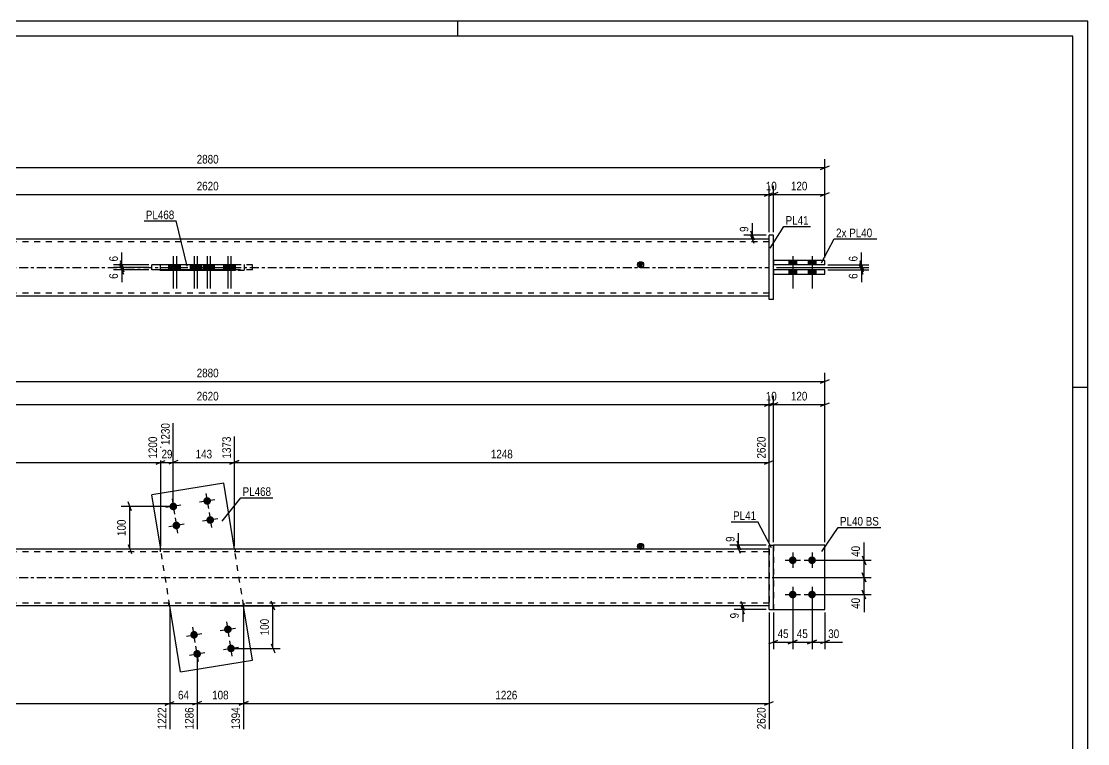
# Model space of a CAD drawing. Header units: millimetres. Extents: x 0 to 594, y 0 to 420.
# Drawn here: x 238.5 to 594, y 179.2 to 420 of the extents above; entities that cross this region are included whole.
import ezdxf

# ---------------------------------------------------------------- set-up
doc = ezdxf.new("R2010")
doc.units = ezdxf.units.MM
doc.linetypes.add('DXK_LINE_DOT2', pattern=[3.9198, 1.9599, -1.9599])
doc.linetypes.add('DXK_LINE_DOT3', pattern=[5.9187, 2.979, -0.9799, 0.9799, -0.9799])
doc.styles.add('Arial Narrow', font='ARIALN.TTF', dxfattribs={"height": 0.2})

# ---------------------------------------------------------------- blocks, each defined once
blk = doc.blocks.new('Unknown-582683118-1128')
at = {"color": 5, "linetype": 'Continuous'}
for p, q in [((594, 420), (0, 420)), ((384, 415), (384, 420)), ((594, 0), (594, 420)), ((589, 415), (5, 415)), ((589, 5), (589, 415)), ((594, 298), (589, 298))]:
    blk.add_line(p, q, dxfattribs=at)
blk = doc.blocks.new('Bolt-582683118-1978 - 1949')
at = {"linetype": 'Continuous'}
for points in [[(495.68, 241.66, -1), (495.68, 239.09, -1)], [(502.11, 241.66, -1), (502.11, 239.09, -1)], [(495.68, 230.23, -1), (495.68, 227.66, -1)], [(502.11, 230.23, -1), (502.11, 227.66, -1)]]:
    blk.add_hatch(color=1, dxfattribs=at).paths.add_polyline_path(points)
at = {"color": 1, "linetype": 'Continuous'}
for p, q in [((495.68, 242.95), (495.68, 237.8)), ((502.11, 242.95), (502.11, 237.8)), ((493.11, 240.38), (498.25, 240.38)), ((499.54, 240.38), (504.68, 240.38)), ((495.68, 231.52), (495.68, 226.38)), ((502.11, 231.52), (502.11, 226.38)), ((493.11, 228.95), (498.25, 228.95)), ((499.54, 228.95), (504.68, 228.95))]:
    blk.add_line(p, q, dxfattribs=at)
blk = doc.blocks.new('Part-582683118-1956 - 1949')
at = {"color": 7, "linetype": 'DXK_LINE_DOT2'}
for p, q in [((506.39, 245.38), (489.25, 245.38)), ((489.25, 245.38), (489.25, 223.95)), ((506.39, 223.95), (506.39, 245.38)), ((489.25, 223.95), (506.39, 223.95))]:
    blk.add_line(p, q, dxfattribs=at)
blk = doc.blocks.new('Part-582683118-1957 - 1949')
at = {"color": 2, "linetype": 'Continuous'}
for p, q in [((487.82, 223.95), (487.82, 245.38)), ((487.82, 245.38), (489.25, 245.38)), ((489.25, 223.95), (489.25, 245.38)), ((487.82, 223.95), (489.25, 223.95))]:
    blk.add_line(p, q, dxfattribs=at)
blk = doc.blocks.new('Part-582683118-1977 - 1949')
at = {"color": 2, "linetype": 'Continuous'}
for p, q in [((306.03, 266.11), (282.06, 262.23)), ((309.59, 244.09), (306.03, 266.11)), ((284.99, 244.09), (282.06, 262.23)), ((291.6, 203.22), (288.04, 225.23)), ((315.57, 207.09), (312.64, 225.23)), ((291.6, 203.22), (315.57, 207.09))]:
    blk.add_line(p, q, dxfattribs=at)
at = {"color": 7, "linetype": 'DXK_LINE_DOT2'}
for p, q in [((288.04, 225.23), (284.99, 244.09)), ((312.64, 225.23), (309.59, 244.09))]:
    blk.add_line(p, q, dxfattribs=at)
blk = doc.blocks.new('Bolt-582683118-1980 - 1949')
at = {"linetype": 'Continuous'}
for points in [[(290.47, 258.53, -1), (287.93, 258.12, -1)], [(301.75, 260.35, -1), (299.22, 259.94, -1)], [(291.5, 252.18, -1), (288.96, 251.77, -1)], [(302.78, 254, -1), (300.24, 253.59, -1)]]:
    blk.add_hatch(color=1, dxfattribs=at).paths.add_polyline_path(points)
at = {"color": 1, "linetype": 'Continuous'}
for p, q in [((288.79, 260.86), (289.61, 255.78)), ((303.02, 260.56), (297.95, 259.74)), ((300.08, 262.68), (300.9, 257.61)), ((291.74, 258.73), (286.66, 257.91)), ((301.1, 256.34), (301.92, 251.26)), ((292.77, 252.39), (287.69, 251.57)), ((289.82, 254.51), (290.64, 249.44)), ((304.05, 254.21), (298.97, 253.39))]:
    blk.add_line(p, q, dxfattribs=at)
blk = doc.blocks.new('Bolt-582683118-1981 - 1949')
at = {"linetype": 'Continuous'}
for points in [[(306.13, 217.14, -1), (308.67, 217.55, -1)], [(294.85, 215.32, -1), (297.39, 215.73, -1)], [(295.88, 208.97, -1), (298.42, 209.38, -1)], [(307.16, 210.8, -1), (309.7, 211.21, -1)]]:
    blk.add_hatch(color=1, dxfattribs=at).paths.add_polyline_path(points)
at = {"color": 1, "linetype": 'Continuous'}
for p, q in [((296.53, 212.99), (295.71, 218.06)), ((304.86, 216.94), (309.94, 217.76)), ((307.81, 214.81), (306.99, 219.89)), ((293.58, 215.11), (298.66, 215.93)), ((308.84, 208.46), (308.02, 213.54)), ((297.56, 206.64), (296.74, 211.72)), ((305.89, 210.59), (310.97, 211.41)), ((294.61, 208.77), (299.69, 209.59))]:
    blk.add_line(p, q, dxfattribs=at)
blk = doc.blocks.new('Part-582683118-1992 - 1949')
at = {"color": 2, "linetype": 'Continuous'}
for p, q in [((506.39, 245.38), (489.25, 245.38)), ((506.39, 223.95), (506.39, 245.38)), ((489.25, 223.95), (506.39, 223.95))]:
    blk.add_line(p, q, dxfattribs=at)
at = {"color": 7, "linetype": 'DXK_LINE_DOT2'}
blk.add_line((489.25, 245.38), (489.25, 223.95), dxfattribs=at)
blk = doc.blocks.new('Part-582683118-1997 - 1949')
at = {"linetype": 'Continuous'}
blk.add_hatch(color=2, dxfattribs=at).paths.add_polyline_path([(444.96, 244.09), (444.16, 245.49), (445.76, 245.49)])
at = {"color": 2, "linetype": 'Continuous'}
for p, q in [((444.96, 244.09), (444.16, 245.49)), ((444.16, 245.49), (445.76, 245.49)), ((445.76, 245.49), (444.96, 244.09)), ((487.82, 244.09), (113.5, 244.09)), ((487.82, 225.23), (113.5, 225.23))]:
    blk.add_line(p, q, dxfattribs=at)
at = {"color": 7, "linetype": 'DXK_LINE_DOT2'}
for p, q in [((487.82, 243.23), (113.5, 243.23)), ((284.85, 244.09), (284.85, 243.23)), ((309.87, 244.09), (309.87, 243.23)), ((487.82, 244.09), (487.82, 225.23)), ((487.82, 226.09), (113.5, 226.09)), ((287.76, 225.23), (287.76, 226.09)), ((312.78, 225.23), (312.78, 226.09))]:
    blk.add_line(p, q, dxfattribs=at)
at = {"color": 7, "linetype": 'DXK_LINE_DOT3'}
blk.add_line((113.5, 234.66), (487.82, 234.66), dxfattribs=at)
at = {"color": 2, "linetype": 'Continuous'}
blk.add_circle((444.96, 244.99), 1, dxfattribs=at)
blk = doc.blocks.new('Bolt-582683118-2431 - 2424')
at = {"linetype": 'Continuous'}
for points in [[(496.96, 340.26), (494.39, 340.26), (494.39, 338.83), (496.96, 338.83)], [(496.96, 340.26), (494.39, 340.26), (494.39, 338.83), (496.96, 338.83)], [(503.39, 340.26), (500.82, 340.26), (500.82, 338.83), (503.39, 338.83)], [(503.39, 340.26), (500.82, 340.26), (500.82, 338.83), (503.39, 338.83)], [(496.96, 337.12), (494.39, 337.12), (494.39, 335.69), (496.96, 335.69)], [(496.96, 337.12), (494.39, 337.12), (494.39, 335.69), (496.96, 335.69)], [(503.39, 337.12), (500.82, 337.12), (500.82, 335.69), (503.39, 335.69)], [(503.39, 337.12), (500.82, 337.12), (500.82, 335.69), (503.39, 335.69)]]:
    blk.add_hatch(color=1, dxfattribs=at).paths.add_polyline_path(points)
at = {"color": 1, "linetype": 'Continuous'}
for p, q in [((495.68, 341.69), (495.68, 330.97)), ((495.68, 341.69), (495.68, 330.97)), ((502.11, 341.69), (502.11, 330.97)), ((502.11, 341.69), (502.11, 330.97)), ((494.39, 340.26), (494.39, 338.83)), ((494.39, 340.26), (494.39, 338.83)), ((496.96, 340.26), (496.96, 338.83)), ((496.96, 340.26), (496.96, 338.83)), ((500.82, 340.26), (500.82, 338.83)), ((500.82, 340.26), (500.82, 338.83)), ((503.39, 340.26), (503.39, 338.83)), ((503.39, 340.26), (503.39, 338.83)), ((494.39, 337.12), (494.39, 335.69)), ((494.39, 337.12), (494.39, 335.69)), ((496.96, 337.12), (496.96, 335.69)), ((496.96, 337.12), (496.96, 335.69)), ((500.82, 337.12), (500.82, 335.69)), ((500.82, 337.12), (500.82, 335.69)), ((503.39, 337.12), (503.39, 335.69)), ((503.39, 337.12), (503.39, 335.69))]:
    blk.add_line(p, q, dxfattribs=at)
blk = doc.blocks.new('Part-582683118-2437 - 2424')
at = {"color": 2, "linetype": 'Continuous'}
for p, q in [((282.06, 337.12), (282.06, 338.83)), ((309.87, 338.83), (282.06, 338.83)), ((306.03, 337.12), (306.03, 338.83)), ((309.87, 337.12), (282.06, 337.12))]:
    blk.add_line(p, q, dxfattribs=at)
at = {"color": 7, "linetype": 'DXK_LINE_DOT2'}
for p, q in [((291.6, 337.12), (291.6, 338.83)), ((315.57, 338.83), (309.87, 338.83)), ((315.57, 337.12), (315.57, 338.83)), ((315.57, 337.12), (309.87, 337.12))]:
    blk.add_line(p, q, dxfattribs=at)
blk = doc.blocks.new('Part-582683118-2452 - 2424')
at = {"color": 2, "linetype": 'Continuous'}
for p, q in [((489.25, 340.26), (489.25, 338.83)), ((506.39, 340.26), (489.25, 340.26)), ((506.39, 338.83), (489.25, 338.83)), ((506.39, 338.83), (506.39, 340.26))]:
    blk.add_line(p, q, dxfattribs=at)
blk = doc.blocks.new('Part-582683118-2457 - 2424')
at = {"color": 2, "linetype": 'Continuous'}
for p, q in [((506.39, 337.12), (489.25, 337.12)), ((489.25, 337.12), (489.25, 335.69)), ((489.25, 335.69), (506.39, 335.69)), ((506.39, 335.69), (506.39, 337.12))]:
    blk.add_line(p, q, dxfattribs=at)
blk = doc.blocks.new('Part-582683118-2462 - 2424')
at = {"linetype": 'Continuous'}
blk.add_hatch(color=2, dxfattribs=at).paths.add_polyline_path([(444.96, 337.98), (444.16, 339.38), (445.76, 339.38)])
at = {"color": 2, "linetype": 'Continuous'}
for p, q in [((487.82, 347.4), (113.5, 347.4)), ((284.85, 338.98), (284.85, 338.83)), ((284.85, 338.98), (309.87, 338.98)), ((287.76, 338.83), (287.76, 338.98)), ((309.87, 338.98), (309.87, 336.98)), ((444.96, 337.98), (444.16, 339.38)), ((444.16, 339.38), (445.76, 339.38)), ((445.76, 339.38), (444.96, 337.98)), ((284.85, 336.98), (284.85, 337.12)), ((309.87, 336.98), (284.85, 336.98)), ((287.76, 336.98), (287.76, 337.12)), ((113.5, 328.55), (487.82, 328.55))]:
    blk.add_line(p, q, dxfattribs=at)
at = {"color": 7, "linetype": 'DXK_LINE_DOT2'}
for p, q in [((487.82, 346.55), (113.5, 346.55)), ((487.82, 328.55), (487.82, 347.4)), ((284.85, 338.83), (284.85, 336.98)), ((287.76, 338.83), (287.76, 338.98)), ((287.76, 337.12), (287.76, 338.83)), ((309.87, 338.98), (312.78, 338.98)), ((312.78, 338.98), (312.78, 336.98)), ((312.78, 336.98), (309.87, 336.98)), ((487.82, 329.4), (113.5, 329.4))]:
    blk.add_line(p, q, dxfattribs=at)
at = {"color": 7, "linetype": 'DXK_LINE_DOT3'}
blk.add_line((113.5, 337.98), (487.82, 337.98), dxfattribs=at)
at = {"color": 2, "linetype": 'Continuous'}
blk.add_circle((444.96, 338.88), 1, dxfattribs=at)
blk = doc.blocks.new('Bolt-582683118-2468 - 2424')
at = {"linetype": 'Continuous'}
for points in [[(290.49, 338.83), (287.92, 338.83), (287.92, 337.12), (290.49, 337.12)], [(291.51, 338.83), (288.94, 338.83), (288.94, 337.12), (291.51, 337.12)], [(301.77, 338.83), (299.2, 338.83), (299.2, 337.12), (301.77, 337.12)], [(302.8, 338.83), (300.23, 338.83), (300.23, 337.12), (302.8, 337.12)]]:
    blk.add_hatch(color=1, dxfattribs=at).paths.add_polyline_path(points)
at = {"color": 1, "linetype": 'Continuous'}
for p, q in [((289.2, 341.69), (289.2, 330.98)), ((290.23, 341.69), (290.23, 330.98)), ((300.49, 341.69), (300.49, 330.98)), ((301.51, 341.69), (301.51, 330.98)), ((287.92, 338.83), (287.92, 337.12)), ((288.94, 338.83), (288.94, 337.12)), ((290.49, 338.83), (290.49, 337.12)), ((291.51, 338.83), (291.51, 337.12)), ((299.2, 338.83), (299.2, 337.12)), ((300.23, 338.83), (300.23, 337.12)), ((301.77, 338.83), (301.77, 337.12)), ((302.8, 338.83), (302.8, 337.12))]:
    blk.add_line(p, q, dxfattribs=at)
blk = doc.blocks.new('Bolt-582683118-2469 - 2424')
at = {"linetype": 'Continuous'}
for points in [[(294.84, 337.12), (297.41, 337.12), (297.41, 338.83), (294.84, 338.83)], [(295.86, 337.12), (298.43, 337.12), (298.43, 338.83), (295.86, 338.83)], [(306.12, 337.12), (308.69, 337.12), (308.69, 338.83), (306.12, 338.83)], [(307.14, 337.12), (309.71, 337.12), (309.71, 338.83), (307.14, 338.83)]]:
    blk.add_hatch(color=1, dxfattribs=at).paths.add_polyline_path(points)
at = {"color": 1, "linetype": 'Continuous'}
for p, q in [((296.12, 341.69), (296.12, 330.98)), ((297.15, 341.69), (297.15, 330.98)), ((307.4, 341.69), (307.4, 330.98)), ((308.43, 341.69), (308.43, 330.98)), ((294.84, 338.83), (294.84, 337.12)), ((295.86, 338.83), (295.86, 337.12)), ((297.41, 338.83), (297.41, 337.12)), ((298.43, 338.83), (298.43, 337.12)), ((306.12, 338.83), (306.12, 337.12)), ((307.14, 338.83), (307.14, 337.12)), ((308.69, 338.83), (308.69, 337.12)), ((309.71, 338.83), (309.71, 337.12))]:
    blk.add_line(p, q, dxfattribs=at)
blk = doc.blocks.new('Part-582683118-2475 - 2424')
at = {"color": 2, "linetype": 'Continuous'}
for p, q in [((487.82, 327.26), (487.82, 348.69)), ((489.25, 348.69), (487.82, 348.69)), ((489.25, 327.26), (489.25, 348.69)), ((489.25, 327.26), (487.82, 327.26))]:
    blk.add_line(p, q, dxfattribs=at)
blk = doc.blocks.new('StraightDimension-582683118-2094 - 1949')
at = {"color": 7, "linetype": 'Continuous'}
for p, q in [((275.3, 256.82), (274.1, 259.82)), ((288.2, 258.32), (271.85, 258.32)), ((274.7, 244.09), (274.7, 258.32)), ((274.1, 245.59), (275.3, 242.59)), ((283.99, 244.09), (271.85, 244.09))]:
    blk.add_line(p, q, dxfattribs=at)
at = {"color": 0}
blk.add_wipeout([(273.95, 254.55), (269.75, 254.55), (269.75, 247.86), (273.95, 247.86)], dxfattribs=at)
at = {"color": 3, "style": 'Arial Narrow'}
blk.add_text('100', height=2.863, rotation=90.0002, dxfattribs=at).set_placement((273.35, 248.46))
blk = doc.blocks.new('StraightDimension-582683118-2144 - 1949')
at = {"color": 7, "linetype": 'Continuous'}
for p, q in [((301.66, 225.23), (324.79, 225.23)), ((322.99, 223.73), (321.79, 226.73)), ((322.39, 211), (322.39, 225.23)), ((309.43, 211), (324.79, 211)), ((321.79, 212.5), (322.99, 209.5))]:
    blk.add_line(p, q, dxfattribs=at)
at = {"color": 0}
blk.add_wipeout([(321.64, 221.46), (317.44, 221.46), (317.44, 214.77), (321.64, 214.77)], dxfattribs=at)
at = {"color": 3, "style": 'Arial Narrow'}
blk.add_text('100', height=2.863, rotation=90.0002, dxfattribs=at).set_placement((321.04, 215.37))
blk = doc.blocks.new('StraightDimension-582683118-2021 - 1949')
at = {"color": 7, "linetype": 'Continuous'}
for p, q in [((487.82, 246.38), (487.82, 295.14)), ((489.25, 246.38), (489.25, 295.14)), ((486.32, 291.69), (489.32, 292.89)), ((490.75, 292.89), (487.75, 291.69)), ((487.82, 292.29), (489.25, 292.29))]:
    blk.add_line(p, q, dxfattribs=at)
at = {"color": 0}
blk.add_wipeout([(490.96, 293.04), (490.96, 297.24), (486.11, 297.24), (486.11, 293.04)], dxfattribs=at)
at = {"color": 3, "style": 'Arial Narrow'}
blk.add_text('10', height=2.863, dxfattribs=at).set_placement((486.71, 293.64))
blk = doc.blocks.new('StraightDimension-582683118-2181 - 1949')
at = {"color": 7, "linetype": 'Continuous'}
for p, q in [((502.11, 227.95), (502.11, 210.71)), ((506.39, 222.95), (506.39, 210.71)), ((500.61, 212.51), (503.61, 213.71)), ((507.89, 213.71), (504.89, 212.51)), ((502.11, 213.11), (506.39, 213.11))]:
    blk.add_line(p, q, dxfattribs=at)
at = {"color": 0}
blk.add_wipeout([(511.77, 213.86), (511.77, 218.06), (506.92, 218.06), (506.92, 213.86)], dxfattribs=at)
at = {"color": 7, "linetype": 'Continuous'}
blk.add_line((506.39, 213.11), (512.3, 213.11), dxfattribs=at)
blk.add_line((506.39, 213.11), (512.3, 213.11), dxfattribs=at)
at = {"color": 3, "style": 'Arial Narrow'}
blk.add_text('30', height=2.863, dxfattribs=at).set_placement((507.52, 214.46))
blk = doc.blocks.new('StraightDimension-582683118-2130 - 1949')
at = {"color": 7, "linetype": 'Continuous'}
for p, q in [((518.84, 241.88), (520.04, 238.88)), ((503.11, 240.38), (521.84, 240.38)), ((519.44, 234.66), (519.44, 240.38)), ((488.82, 234.66), (521.84, 234.66)), ((520.04, 233.16), (518.84, 236.16))]:
    blk.add_line(p, q, dxfattribs=at)
at = {"color": 0}
blk.add_wipeout([(518.69, 245.76), (514.49, 245.76), (514.49, 240.9), (518.69, 240.9)], dxfattribs=at)
at = {"color": 7, "linetype": 'Continuous'}
blk.add_line((519.44, 240.38), (519.44, 246.28), dxfattribs=at)
blk.add_line((519.44, 240.38), (519.44, 246.28), dxfattribs=at)
at = {"color": 3, "style": 'Arial Narrow'}
blk.add_text('40', height=2.863, rotation=90.0002, dxfattribs=at).set_placement((518.09, 241.5))
blk = doc.blocks.new('StraightDimension-582683118-2325 - 1949')
at = {"color": 7, "linetype": 'Continuous'}
for p, q in [((284.99, 245.09), (284.99, 281.6)), ((113.5, 245.09), (113.5, 276.11)), ((115, 273.58), (112, 272.38)), ((113.5, 272.98), (284.99, 272.98)), ((283.49, 272.38), (286.49, 273.58))]:
    blk.add_line(p, q, dxfattribs=at)
at = {"color": 0, "linetype": 'Continuous'}
for points in [[(284.39, 282.2), (280.19, 282.2), (280.19, 273.68), (284.39, 273.68)], [(112.9, 276.71), (108.7, 276.71), (108.7, 273.68), (112.9, 273.68)]]:
    blk.add_wipeout(points, dxfattribs=at)
at = {"color": 0}
blk.add_wipeout([(203.5, 273.73), (203.5, 277.93), (194.99, 277.93), (194.99, 273.73)], dxfattribs=at)
at = {"color": 3, "linetype": 'Continuous', "style": 'Arial Narrow'}
for s, height, p in [('1200', 2.863, (283.79, 274.28)), ('0', 2.86, (112.3, 274.28))]:
    blk.add_text(s, height=height, rotation=90.0002, dxfattribs=at).set_placement(p)
at = {"color": 3, "style": 'Arial Narrow'}
blk.add_text('1200', height=2.863, dxfattribs=at).set_placement((195.59, 274.33))
blk = doc.blocks.new('StraightDimension-582683118-1999 - 1949')
at = {"color": 7, "linetype": 'Continuous'}
for p, q in [((489.25, 246.38), (489.25, 295.14)), ((506.39, 246.38), (506.39, 295.14)), ((490.75, 292.89), (487.75, 291.69)), ((489.25, 292.29), (506.39, 292.29)), ((504.89, 291.69), (507.89, 292.89))]:
    blk.add_line(p, q, dxfattribs=at)
at = {"color": 0}
blk.add_wipeout([(501.16, 293.04), (501.16, 297.24), (494.48, 297.24), (494.48, 293.04)], dxfattribs=at)
at = {"color": 3, "style": 'Arial Narrow'}
blk.add_text('120', height=2.863, dxfattribs=at).set_placement((495.08, 293.64))
blk = doc.blocks.new('StraightDimension-582683118-2038 - 1949')
at = {"color": 7, "linetype": 'Continuous'}
for p, q in [((487.82, 246.38), (487.82, 295.14)), ((113.5, 292.29), (487.82, 292.29)), ((486.32, 291.69), (489.32, 292.89))]:
    blk.add_line(p, q, dxfattribs=at)
at = {"color": 0}
blk.add_wipeout([(304.92, 293.04), (304.92, 297.24), (296.4, 297.24), (296.4, 293.04)], dxfattribs=at)
at = {"color": 3, "style": 'Arial Narrow'}
blk.add_text('2620', height=2.863, dxfattribs=at).set_placement((297, 293.64))
blk = doc.blocks.new('StraightDimension-582683118-2087 - 1949')
at = {"color": 7, "linetype": 'Continuous'}
for p, q in [((486.82, 245.38), (474.77, 245.38)), ((477.02, 246.88), (478.22, 243.88)), ((478.22, 242.59), (477.02, 245.59)), ((477.62, 244.09), (477.62, 245.38)), ((486.82, 244.09), (474.77, 244.09))]:
    blk.add_line(p, q, dxfattribs=at)
at = {"color": 0}
blk.add_wipeout([(476.87, 248.93), (472.67, 248.93), (472.67, 245.9), (476.87, 245.9)], dxfattribs=at)
at = {"color": 7, "linetype": 'Continuous'}
blk.add_line((477.62, 245.38), (477.62, 249.45), dxfattribs=at)
blk.add_line((477.62, 245.38), (477.62, 249.45), dxfattribs=at)
at = {"color": 3, "style": 'Arial Narrow'}
blk.add_text('9', height=2.86, rotation=90.0002, dxfattribs=at).set_placement((476.27, 246.5))
blk = doc.blocks.new('StraightDimension-582683118-2115 - 1949')
at = {"color": 7, "linetype": 'Continuous'}
for p, q in [((488.82, 234.66), (521.84, 234.66)), ((518.84, 236.16), (520.04, 233.16)), ((519.44, 228.95), (519.44, 234.66)), ((503.11, 228.95), (521.84, 228.95)), ((520.04, 227.45), (518.84, 230.45))]:
    blk.add_line(p, q, dxfattribs=at)
at = {"color": 0}
blk.add_wipeout([(518.69, 228.42), (514.49, 228.42), (514.49, 223.57), (518.69, 223.57)], dxfattribs=at)
at = {"color": 7, "linetype": 'Continuous'}
blk.add_line((519.44, 228.95), (519.44, 223.04), dxfattribs=at)
blk.add_line((519.44, 228.95), (519.44, 223.04), dxfattribs=at)
at = {"color": 3, "style": 'Arial Narrow'}
blk.add_text('40', height=2.863, rotation=90.0002, dxfattribs=at).set_placement((518.09, 224.17))
blk = doc.blocks.new('StraightDimension-582683118-2283 - 1949')
at = {"color": 7, "linetype": 'Continuous'}
for p, q in [((288.04, 224.23), (288.04, 184.04)), ((113.5, 222.95), (113.5, 189.53)), ((115, 193.26), (112, 192.06)), ((113.5, 192.66), (288.04, 192.66)), ((286.54, 192.06), (289.54, 193.26))]:
    blk.add_line(p, q, dxfattribs=at)
at = {"color": 0}
blk.add_wipeout([(205.03, 193.41), (205.03, 197.61), (196.51, 197.61), (196.51, 193.41)], dxfattribs=at)
at = {"color": 0, "linetype": 'Continuous'}
for points in [[(112.9, 191.96), (108.7, 191.96), (108.7, 188.93), (112.9, 188.93)], [(287.44, 191.96), (283.24, 191.96), (283.24, 183.44), (287.44, 183.44)]]:
    blk.add_wipeout(points, dxfattribs=at)
at = {"color": 3, "style": 'Arial Narrow'}
blk.add_text('1222', height=2.863, dxfattribs=at).set_placement((197.11, 194.01))
at = {"color": 3, "linetype": 'Continuous', "style": 'Arial Narrow'}
for s, height, p in [('0', 2.86, (112.3, 189.53)), ('1222', 2.863, (286.84, 184.04))]:
    blk.add_text(s, height=height, rotation=90.0002, dxfattribs=at).set_placement(p)
blk = doc.blocks.new('StraightDimension-582683118-2155 - 1949')
at = {"color": 7, "linetype": 'Continuous'}
for p, q in [((495.68, 227.95), (495.68, 210.71)), ((489.25, 222.95), (489.25, 210.71)), ((487.75, 212.51), (490.75, 213.71)), ((497.18, 213.71), (494.18, 212.51)), ((489.25, 213.11), (495.68, 213.11))]:
    blk.add_line(p, q, dxfattribs=at)
at = {"color": 0}
blk.add_wipeout([(494.89, 213.86), (494.89, 218.06), (490.04, 218.06), (490.04, 213.86)], dxfattribs=at)
at = {"color": 3, "style": 'Arial Narrow'}
blk.add_text('45', height=2.863, dxfattribs=at).set_placement((490.64, 214.46))
blk = doc.blocks.new('StraightDimension-582683118-2171 - 1949')
at = {"color": 7, "linetype": 'Continuous'}
for p, q in [((495.68, 227.95), (495.68, 210.71)), ((502.11, 227.95), (502.11, 210.71)), ((494.18, 212.51), (497.18, 213.71)), ((503.61, 213.71), (500.61, 212.51)), ((495.68, 213.11), (502.11, 213.11))]:
    blk.add_line(p, q, dxfattribs=at)
at = {"color": 0}
blk.add_wipeout([(501.32, 213.86), (501.32, 218.06), (496.46, 218.06), (496.46, 213.86)], dxfattribs=at)
at = {"color": 3, "style": 'Arial Narrow'}
blk.add_text('45', height=2.863, dxfattribs=at).set_placement((497.06, 214.46))
blk = doc.blocks.new('StraightDimension-582683118-2259 - 1949')
at = {"color": 7, "linetype": 'Continuous'}
for p, q in [((312.64, 224.23), (312.64, 184.04)), ((297.15, 208.18), (297.15, 184.04)), ((298.65, 193.26), (295.65, 192.06)), ((297.15, 192.66), (312.64, 192.66)), ((311.14, 192.06), (314.14, 193.26))]:
    blk.add_line(p, q, dxfattribs=at)
at = {"color": 0}
blk.add_wipeout([(308.24, 193.41), (308.24, 197.61), (301.55, 197.61), (301.55, 193.41)], dxfattribs=at)
at = {"color": 3, "style": 'Arial Narrow'}
blk.add_text('108', height=2.863, dxfattribs=at).set_placement((302.15, 194.01))
at = {"color": 0, "linetype": 'Continuous'}
blk.add_wipeout([(312.04, 191.96), (307.84, 191.96), (307.84, 183.44), (312.04, 183.44)], dxfattribs=at)
at = {"color": 3, "linetype": 'Continuous', "style": 'Arial Narrow'}
blk.add_text('1394', height=2.863, rotation=90.0002, dxfattribs=at).set_placement((311.44, 184.04))
blk = doc.blocks.new('StraightDimension-582683118-2195 - 1949')
at = {"color": 7, "linetype": 'Continuous'}
for p, q in [((486.82, 225.23), (476.17, 225.23)), ((486.82, 223.95), (476.17, 223.95)), ((478.42, 226.73), (479.62, 223.73)), ((479.62, 222.45), (478.42, 225.45)), ((479.02, 223.95), (479.02, 225.23))]:
    blk.add_line(p, q, dxfattribs=at)
at = {"color": 0}
blk.add_wipeout([(478.27, 223.42), (474.07, 223.42), (474.07, 220.39), (478.27, 220.39)], dxfattribs=at)
at = {"color": 7, "linetype": 'Continuous'}
blk.add_line((479.02, 223.95), (479.02, 219.87), dxfattribs=at)
blk.add_line((479.02, 223.95), (479.02, 219.87), dxfattribs=at)
at = {"color": 3, "style": 'Arial Narrow'}
blk.add_text('9', height=2.86, rotation=90.0002, dxfattribs=at).set_placement((477.67, 220.99))
blk = doc.blocks.new('StraightDimension-582683118-2249 - 1949')
at = {"color": 7, "linetype": 'Continuous'}
for p, q in [((312.64, 224.23), (312.64, 184.04)), ((487.82, 222.95), (487.82, 184.04)), ((314.14, 193.26), (311.14, 192.06)), ((312.64, 192.66), (487.82, 192.66)), ((486.32, 192.06), (489.32, 193.26))]:
    blk.add_line(p, q, dxfattribs=at)
at = {"color": 0}
blk.add_wipeout([(404.49, 193.41), (404.49, 197.61), (395.97, 197.61), (395.97, 193.41)], dxfattribs=at)
at = {"color": 0, "linetype": 'Continuous'}
blk.add_wipeout([(487.22, 191.96), (483.02, 191.96), (483.02, 183.44), (487.22, 183.44)], dxfattribs=at)
at = {"color": 3, "style": 'Arial Narrow'}
blk.add_text('1226', height=2.863, dxfattribs=at).set_placement((396.57, 194.01))
at = {"color": 3, "linetype": 'Continuous', "style": 'Arial Narrow'}
blk.add_text('2620', height=2.863, rotation=90.0002, dxfattribs=at).set_placement((486.62, 184.04))
blk = doc.blocks.new('StraightDimension-582683118-2271 - 1949')
at = {"color": 7, "linetype": 'Continuous'}
for p, q in [((288.04, 224.23), (288.04, 184.04)), ((297.15, 208.18), (297.15, 184.04)), ((286.54, 192.06), (289.54, 193.26)), ((288.04, 192.66), (297.15, 192.66)), ((298.65, 193.26), (295.65, 192.06))]:
    blk.add_line(p, q, dxfattribs=at)
at = {"color": 0}
blk.add_wipeout([(295.02, 193.41), (295.02, 197.61), (290.17, 197.61), (290.17, 193.41)], dxfattribs=at)
at = {"color": 3, "style": 'Arial Narrow'}
blk.add_text('64', height=2.863, dxfattribs=at).set_placement((290.77, 194.01))
at = {"color": 0, "linetype": 'Continuous'}
blk.add_wipeout([(296.55, 191.96), (292.35, 191.96), (292.35, 183.44), (296.55, 183.44)], dxfattribs=at)
at = {"color": 3, "linetype": 'Continuous', "style": 'Arial Narrow'}
blk.add_text('1286', height=2.863, rotation=90.0002, dxfattribs=at).set_placement((295.95, 184.04))
blk = doc.blocks.new('StraightDimension-582683118-2339 - 1949')
at = {"color": 7, "linetype": 'Continuous'}
for p, q in [((289.2, 259.32), (289.2, 286.1)), ((284.99, 245.09), (284.99, 281.6)), ((283.49, 272.38), (286.49, 273.58)), ((284.99, 272.98), (289.2, 272.98)), ((290.7, 273.58), (287.7, 272.38))]:
    blk.add_line(p, q, dxfattribs=at)
at = {"color": 0}
blk.add_wipeout([(289.53, 273.73), (289.53, 277.93), (284.67, 277.93), (284.67, 273.73)], dxfattribs=at)
at = {"color": 0, "linetype": 'Continuous'}
blk.add_wipeout([(288.6, 286.7), (284.4, 286.7), (284.4, 278.18), (288.6, 278.18)], dxfattribs=at)
at = {"color": 3, "linetype": 'Continuous', "style": 'Arial Narrow'}
blk.add_text('1230', height=2.863, rotation=90.0002, dxfattribs=at).set_placement((288, 278.78))
at = {"color": 3, "style": 'Arial Narrow'}
blk.add_text('29', height=2.863, dxfattribs=at).set_placement((285.27, 274.33))
blk = doc.blocks.new('StraightDimension-582683118-2353 - 1949')
at = {"color": 7, "linetype": 'Continuous'}
for p, q in [((289.2, 259.32), (289.2, 286.1)), ((309.59, 245.09), (309.59, 281.6)), ((290.7, 273.58), (287.7, 272.38)), ((289.2, 272.98), (309.59, 272.98)), ((308.09, 272.38), (311.09, 273.58))]:
    blk.add_line(p, q, dxfattribs=at)
at = {"color": 0, "linetype": 'Continuous'}
blk.add_wipeout([(308.99, 282.2), (304.79, 282.2), (304.79, 273.68), (308.99, 273.68)], dxfattribs=at)
at = {"color": 0}
blk.add_wipeout([(302.74, 273.73), (302.74, 277.93), (296.06, 277.93), (296.06, 273.73)], dxfattribs=at)
at = {"color": 3, "linetype": 'Continuous', "style": 'Arial Narrow'}
blk.add_text('1373', height=2.863, rotation=90.0002, dxfattribs=at).set_placement((308.39, 274.28))
at = {"color": 3, "style": 'Arial Narrow'}
blk.add_text('143', height=2.863, dxfattribs=at).set_placement((296.66, 274.33))
blk = doc.blocks.new('StraightDimension-582683118-2367 - 1949')
at = {"color": 7, "linetype": 'Continuous'}
for p, q in [((309.59, 245.09), (309.59, 281.6)), ((487.82, 246.38), (487.82, 281.6)), ((311.09, 273.58), (308.09, 272.38)), ((309.59, 272.98), (487.82, 272.98)), ((486.32, 272.38), (489.32, 273.58))]:
    blk.add_line(p, q, dxfattribs=at)
at = {"color": 0, "linetype": 'Continuous'}
blk.add_wipeout([(487.22, 282.2), (483.02, 282.2), (483.02, 273.68), (487.22, 273.68)], dxfattribs=at)
at = {"color": 0}
blk.add_wipeout([(402.96, 273.73), (402.96, 277.93), (394.45, 277.93), (394.45, 273.73)], dxfattribs=at)
at = {"color": 3, "linetype": 'Continuous', "style": 'Arial Narrow'}
blk.add_text('2620', height=2.863, rotation=90.0002, dxfattribs=at).set_placement((486.62, 274.28))
at = {"color": 3, "style": 'Arial Narrow'}
blk.add_text('1248', height=2.863, dxfattribs=at).set_placement((395.05, 274.33))
blk = doc.blocks.new('StraightDimension-582683118-2380 - 1949')
at = {"color": 7, "linetype": 'Continuous'}
for p, q in [((506.39, 246.38), (506.39, 302.86)), ((94.93, 300.01), (506.39, 300.01)), ((504.89, 299.41), (507.89, 300.61))]:
    blk.add_line(p, q, dxfattribs=at)
at = {"color": 0}
blk.add_wipeout([(304.92, 300.76), (304.92, 304.96), (296.4, 304.96), (296.4, 300.76)], dxfattribs=at)
at = {"color": 3, "style": 'Arial Narrow'}
blk.add_text('2880', height=2.863, dxfattribs=at).set_placement((297, 301.36))
blk = doc.blocks.new('StraightDimension-582683118-2502 - 2424')
at = {"color": 7, "linetype": 'Continuous'}
for p, q in [((490.25, 337.97), (521, 337.97)), ((518, 339.47), (519.2, 336.47)), ((519.2, 335.62), (518, 338.62)), ((518.6, 337.12), (518.6, 337.97)), ((507.39, 337.12), (521, 337.12))]:
    blk.add_line(p, q, dxfattribs=at)
at = {"color": 0}
blk.add_wipeout([(517.85, 336.59), (513.65, 336.59), (513.65, 333.56), (517.85, 333.56)], dxfattribs=at)
at = {"color": 7, "linetype": 'Continuous'}
blk.add_line((518.6, 337.12), (518.6, 333.04), dxfattribs=at)
blk.add_line((518.6, 337.12), (518.6, 333.04), dxfattribs=at)
at = {"color": 3, "style": 'Arial Narrow'}
blk.add_text('6', height=2.86, rotation=90.0002, dxfattribs=at).set_placement((517.25, 334.16))
blk = doc.blocks.new('StraightDimension-582683118-3691 - 2424')
at = {"color": 7, "linetype": 'Continuous'}
for p, q in [((281.06, 338.83), (269.21, 338.83)), ((281.06, 337.98), (269.21, 337.98)), ((271.46, 340.33), (272.66, 337.33)), ((272.66, 336.48), (271.46, 339.48)), ((272.06, 337.98), (272.06, 338.83))]:
    blk.add_line(p, q, dxfattribs=at)
at = {"color": 0}
blk.add_wipeout([(271.31, 342.39), (267.11, 342.39), (267.11, 339.36), (271.31, 339.36)], dxfattribs=at)
at = {"color": 7, "linetype": 'Continuous'}
blk.add_line((272.06, 338.83), (272.06, 342.91), dxfattribs=at)
blk.add_line((272.06, 338.83), (272.06, 342.91), dxfattribs=at)
at = {"color": 3, "style": 'Arial Narrow'}
blk.add_text('6', height=2.86, rotation=90.0002, dxfattribs=at).set_placement((270.71, 339.96))
blk = doc.blocks.new('StraightDimension-582683118-2533 - 2424')
at = {"color": 7, "linetype": 'Continuous'}
for p, q in [((486.32, 361.71), (489.32, 362.91)), ((490.75, 362.91), (487.75, 361.71)), ((487.82, 349.69), (487.82, 365.16)), ((489.25, 349.69), (489.25, 365.16)), ((487.82, 362.31), (489.25, 362.31))]:
    blk.add_line(p, q, dxfattribs=at)
at = {"color": 0}
blk.add_wipeout([(490.96, 363.06), (490.96, 367.26), (486.11, 367.26), (486.11, 363.06)], dxfattribs=at)
at = {"color": 3, "style": 'Arial Narrow'}
blk.add_text('10', height=2.863, dxfattribs=at).set_placement((486.71, 363.66))
blk = doc.blocks.new('StraightDimension-582683118-2493 - 2424')
at = {"color": 7, "linetype": 'Continuous'}
for p, q in [((490.25, 337.97), (521, 337.97)), ((507.39, 338.83), (521, 338.83)), ((518, 340.33), (519.2, 337.33)), ((519.2, 336.47), (518, 339.47)), ((518.6, 337.97), (518.6, 338.83))]:
    blk.add_line(p, q, dxfattribs=at)
at = {"color": 0}
blk.add_wipeout([(517.85, 342.38), (513.65, 342.38), (513.65, 339.36), (517.85, 339.36)], dxfattribs=at)
at = {"color": 7, "linetype": 'Continuous'}
blk.add_line((518.6, 338.83), (518.6, 342.91), dxfattribs=at)
blk.add_line((518.6, 338.83), (518.6, 342.91), dxfattribs=at)
at = {"color": 3, "style": 'Arial Narrow'}
blk.add_text('6', height=2.86, rotation=90.0002, dxfattribs=at).set_placement((517.25, 339.96))
blk = doc.blocks.new('StraightDimension-582683118-2512 - 2424')
at = {"color": 7, "linetype": 'Continuous'}
for p, q in [((486.82, 348.69), (479.39, 348.69)), ((481.64, 350.19), (482.84, 347.19)), ((482.84, 345.9), (481.64, 348.9)), ((482.24, 347.4), (482.24, 348.69)), ((486.82, 347.4), (479.39, 347.4))]:
    blk.add_line(p, q, dxfattribs=at)
at = {"color": 0}
blk.add_wipeout([(481.49, 352.24), (477.29, 352.24), (477.29, 349.21), (481.49, 349.21)], dxfattribs=at)
at = {"color": 7, "linetype": 'Continuous'}
blk.add_line((482.24, 348.69), (482.24, 352.77), dxfattribs=at)
blk.add_line((482.24, 348.69), (482.24, 352.77), dxfattribs=at)
at = {"color": 3, "style": 'Arial Narrow'}
blk.add_text('9', height=2.86, rotation=90.0002, dxfattribs=at).set_placement((480.89, 349.81))
blk = doc.blocks.new('StraightDimension-582683118-2523 - 2424')
at = {"color": 7, "linetype": 'Continuous'}
for p, q in [((490.75, 362.91), (487.75, 361.71)), ((489.25, 349.69), (489.25, 365.16)), ((504.89, 361.71), (507.89, 362.91)), ((506.39, 341.26), (506.39, 365.16)), ((489.25, 362.31), (506.39, 362.31))]:
    blk.add_line(p, q, dxfattribs=at)
at = {"color": 0}
blk.add_wipeout([(501.16, 363.06), (501.16, 367.26), (494.48, 367.26), (494.48, 363.06)], dxfattribs=at)
at = {"color": 3, "style": 'Arial Narrow'}
blk.add_text('120', height=2.863, dxfattribs=at).set_placement((495.08, 363.66))
blk = doc.blocks.new('StraightDimension-582683118-2543 - 2424')
at = {"color": 7, "linetype": 'Continuous'}
for p, q in [((486.32, 361.71), (489.32, 362.91)), ((487.82, 349.69), (487.82, 365.16)), ((113.5, 362.31), (487.82, 362.31))]:
    blk.add_line(p, q, dxfattribs=at)
at = {"color": 0}
blk.add_wipeout([(304.92, 363.06), (304.92, 367.26), (296.4, 367.26), (296.4, 363.06)], dxfattribs=at)
at = {"color": 3, "style": 'Arial Narrow'}
blk.add_text('2620', height=2.863, dxfattribs=at).set_placement((297, 363.66))
blk = doc.blocks.new('StraightDimension-582683118-2574 - 2424')
at = {"color": 7, "linetype": 'Continuous'}
for p, q in [((506.39, 341.26), (506.39, 374.11)), ((94.93, 371.26), (506.39, 371.26)), ((504.89, 370.66), (507.89, 371.86))]:
    blk.add_line(p, q, dxfattribs=at)
at = {"color": 0}
blk.add_wipeout([(304.92, 372.01), (304.92, 376.21), (296.4, 376.21), (296.4, 372.01)], dxfattribs=at)
at = {"color": 3, "style": 'Arial Narrow'}
blk.add_text('2880', height=2.863, dxfattribs=at).set_placement((297, 372.61))
blk = doc.blocks.new('StraightDimension-582683118-3692 - 2424')
at = {"color": 7, "linetype": 'Continuous'}
for p, q in [((281.06, 337.98), (269.21, 337.98)), ((271.46, 339.48), (272.66, 336.48)), ((272.66, 335.62), (271.46, 338.62)), ((272.06, 337.12), (272.06, 337.98)), ((281.06, 337.12), (269.21, 337.12))]:
    blk.add_line(p, q, dxfattribs=at)
at = {"color": 0}
blk.add_wipeout([(271.31, 336.59), (267.11, 336.59), (267.11, 333.57), (271.31, 333.57)], dxfattribs=at)
at = {"color": 7, "linetype": 'Continuous'}
blk.add_line((272.06, 337.12), (272.06, 333.04), dxfattribs=at)
blk.add_line((272.06, 337.12), (272.06, 333.04), dxfattribs=at)
at = {"color": 3, "style": 'Arial Narrow'}
blk.add_text('6', height=2.86, rotation=90.0002, dxfattribs=at).set_placement((270.71, 334.17))
blk = doc.blocks.new('MarkSet-582683118-2415 - 1949')
at = {"color": 0}
blk.add_wipeout([(519.12, 251.94), (519.12, 254.94), (511.44, 254.94), (511.44, 251.94)], dxfattribs=at)
blk.add_wipeout([(519.12, 251.94), (519.12, 254.94), (511.44, 254.94), (511.44, 251.94)], dxfattribs=at)
at = {"color": 30, "linetype": 'Continuous'}
blk.add_line((505.39, 243.32), (510.84, 251.34), dxfattribs=at)
at = {"color": 0}
blk.add_wipeout([(524.4, 251.94), (524.4, 254.94), (520.02, 254.94), (520.02, 251.94)], dxfattribs=at)
blk.add_wipeout([(524.4, 251.94), (524.4, 254.94), (520.02, 254.94), (520.02, 251.94)], dxfattribs=at)
at = {"color": 30, "linetype": 'Continuous'}
blk.add_line((510.84, 251.34), (525, 251.34), dxfattribs=at)
at = {"color": 3, "style": 'Arial Narrow'}
for s, p in [('PL40', (511.44, 251.94)), ('BS', (520.02, 251.94))]:
    blk.add_text(s, height=2.863, dxfattribs=at).set_placement(p)
blk = doc.blocks.new('Mark-582683118-1973 - 1949')
at = {"color": 0}
blk.add_wipeout([(321.8, 261.83), (321.8, 264.83), (312.29, 264.83), (312.29, 261.83)], dxfattribs=at)
blk.add_wipeout([(321.8, 261.83), (321.8, 264.83), (312.29, 264.83), (312.29, 261.83)], dxfattribs=at)
at = {"color": 30, "linetype": 'Continuous'}
for p, q in [((305.54, 253.35), (311.69, 261.23)), ((311.69, 261.23), (322.4, 261.23))]:
    blk.add_line(p, q, dxfattribs=at)
at = {"color": 3, "style": 'Arial Narrow'}
blk.add_text('PL468', height=2.863, dxfattribs=at).set_placement((312.29, 261.83))
blk = doc.blocks.new('Mark-582683118-3711 - 1949')
at = {"color": 0}
blk.add_wipeout([(483.48, 253.81), (483.48, 256.81), (475.8, 256.81), (475.8, 253.81)], dxfattribs=at)
blk.add_wipeout([(483.48, 253.81), (483.48, 256.81), (475.8, 256.81), (475.8, 253.81)], dxfattribs=at)
at = {"color": 30, "linetype": 'Continuous'}
for p in [(475.2, 253.21), (488.6, 244.47)]:
    blk.add_line(p, (484.08, 253.21), dxfattribs=at)
at = {"color": 3, "style": 'Arial Narrow'}
blk.add_text('PL41', height=2.863, dxfattribs=at).set_placement((475.8, 253.81))
blk = doc.blocks.new('Mark-582683118-2433 - 2424')
at = {"color": 0}
blk.add_wipeout([(289.53, 354.06), (289.53, 357.06), (280.03, 357.06), (280.03, 354.06)], dxfattribs=at)
blk.add_wipeout([(289.53, 354.06), (289.53, 357.06), (280.03, 357.06), (280.03, 354.06)], dxfattribs=at)
at = {"color": 30, "linetype": 'Continuous'}
for p in [(279.43, 353.46), (293.83, 338.36)]:
    blk.add_line(p, (290.13, 353.46), dxfattribs=at)
at = {"color": 3, "style": 'Arial Narrow'}
blk.add_text('PL468', height=2.863, dxfattribs=at).set_placement((280.03, 354.06))
blk = doc.blocks.new('Mark-582683118-2471 - 2424')
at = {"color": 0}
blk.add_wipeout([(500.98, 352.21), (500.98, 355.21), (493.3, 355.21), (493.3, 352.21)], dxfattribs=at)
blk.add_wipeout([(500.98, 352.21), (500.98, 355.21), (493.3, 355.21), (493.3, 352.21)], dxfattribs=at)
at = {"color": 30, "linetype": 'Continuous'}
for p, q in [((488.15, 344.37), (492.7, 351.61)), ((492.7, 351.61), (501.58, 351.61))]:
    blk.add_line(p, q, dxfattribs=at)
at = {"color": 3, "style": 'Arial Narrow'}
blk.add_text('PL41', height=2.863, dxfattribs=at).set_placement((493.3, 352.21))
blk = doc.blocks.new('MarkSet-582683118-2665 - 2424')
at = {"color": 0}
blk.add_wipeout([(513.61, 348.06), (513.61, 351.06), (510.13, 351.06), (510.13, 348.06)], dxfattribs=at)
blk.add_wipeout([(513.61, 348.06), (513.61, 351.06), (510.13, 351.06), (510.13, 348.06)], dxfattribs=at)
at = {"color": 30, "linetype": 'Continuous'}
blk.add_line((505.27, 339.48), (509.53, 347.46), dxfattribs=at)
at = {"color": 0}
blk.add_wipeout([(522.18, 348.06), (522.18, 351.06), (514.51, 351.06), (514.51, 348.06)], dxfattribs=at)
blk.add_wipeout([(522.18, 348.06), (522.18, 351.06), (514.51, 351.06), (514.51, 348.06)], dxfattribs=at)
at = {"color": 30, "linetype": 'Continuous'}
blk.add_line((509.53, 347.46), (523.68, 347.46), dxfattribs=at)
at = {"color": 3, "style": 'Arial Narrow'}
for s, p in [('2x', (510.13, 348.06)), ('PL40', (514.51, 348.06))]:
    blk.add_text(s, height=2.863, dxfattribs=at).set_placement(p)

msp = doc.modelspace()

# ---------------------------------------------------------------- block references
for name in ['Unknown-582683118-1128', 'Part-582683118-2475 - 2424', 'Part-582683118-2462 - 2424', 'Bolt-582683118-2468 - 2424', 'Bolt-582683118-2469 - 2424', 'Bolt-582683118-2431 - 2424', 'Part-582683118-2437 - 2424', 'Part-582683118-2452 - 2424', 'Part-582683118-2457 - 2424', 'Part-582683118-1977 - 1949', 'Bolt-582683118-1980 - 1949', 'Part-582683118-1997 - 1949', 'Part-582683118-1957 - 1949', 'Part-582683118-1956 - 1949', 'Part-582683118-1992 - 1949', 'Bolt-582683118-1978 - 1949', 'Bolt-582683118-1981 - 1949']:
    msp.add_blockref(name, (0, 0))

# ---------------------------------------------------------------- next in the draw order: block references
for name in ['StraightDimension-582683118-2533 - 2424', 'StraightDimension-582683118-3691 - 2424', 'StraightDimension-582683118-2502 - 2424', 'StraightDimension-582683118-2021 - 1949', 'StraightDimension-582683118-2094 - 1949', 'StraightDimension-582683118-2181 - 1949', 'StraightDimension-582683118-2283 - 1949', 'StraightDimension-582683118-2144 - 1949']:
    msp.add_blockref(name, (0, 0))

# ---------------------------------------------------------------- next in the draw order: block references
for name in ['StraightDimension-582683118-2512 - 2424', 'StraightDimension-582683118-2493 - 2424', 'StraightDimension-582683118-3692 - 2424', 'StraightDimension-582683118-2325 - 1949', 'StraightDimension-582683118-2130 - 1949', 'StraightDimension-582683118-2259 - 1949']:
    msp.add_blockref(name, (0, 0))

# ---------------------------------------------------------------- next in the draw order: block references
for name in ['StraightDimension-582683118-2523 - 2424', 'StraightDimension-582683118-1999 - 1949', 'StraightDimension-582683118-2115 - 1949', 'StraightDimension-582683118-2271 - 1949']:
    msp.add_blockref(name, (0, 0))

# ---------------------------------------------------------------- next in the draw order: block references
for name in ['StraightDimension-582683118-2543 - 2424', 'StraightDimension-582683118-2038 - 1949', 'StraightDimension-582683118-2155 - 1949']:
    msp.add_blockref(name, (0, 0))

# ---------------------------------------------------------------- next in the draw order: block references
for name in ['StraightDimension-582683118-2574 - 2424', 'StraightDimension-582683118-2339 - 1949', 'StraightDimension-582683118-2087 - 1949', 'StraightDimension-582683118-2171 - 1949', 'StraightDimension-582683118-2195 - 1949']:
    msp.add_blockref(name, (0, 0))

# ---------------------------------------------------------------- next in the draw order: block references
for name in ['Mark-582683118-2433 - 2424', 'Mark-582683118-2471 - 2424', 'MarkSet-582683118-2665 - 2424', 'StraightDimension-582683118-2353 - 1949', 'StraightDimension-582683118-2249 - 1949']:
    msp.add_blockref(name, (0, 0))

# ---------------------------------------------------------------- next in the draw order: block references
msp.add_blockref('StraightDimension-582683118-2367 - 1949', (0, 0))

# ---------------------------------------------------------------- next in the draw order: block references
msp.add_blockref('StraightDimension-582683118-2380 - 1949', (0, 0))

# ---------------------------------------------------------------- next in the draw order: block references
for name in ['Mark-582683118-1973 - 1949', 'Mark-582683118-3711 - 1949', 'MarkSet-582683118-2415 - 1949']:
    msp.add_blockref(name, (0, 0))

doc.saveas('drawing.dxf')
